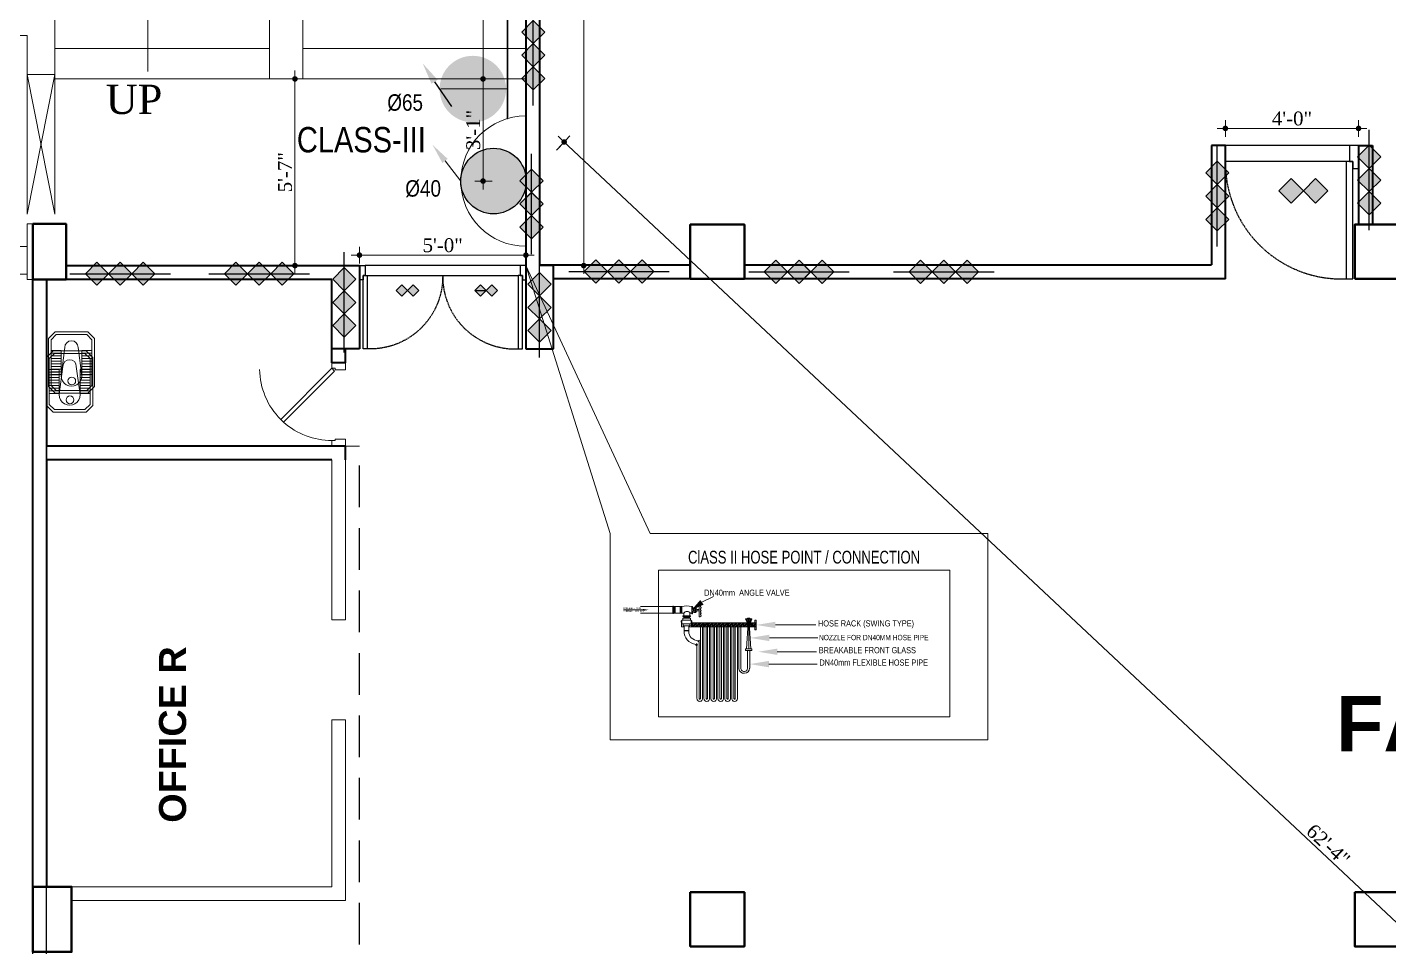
# Model space of a CAD drawing. Header units: inches. Extents: x -98933 to 1585249, y -3352739 to 192771.
# Drawn here: x 19488.7 to 19979.5, y 48652.7 to 48984 of the extents above; entities that cross this region are included whole.
import ezdxf

# ---------------------------------------------------------------- set-up
doc = ezdxf.new("R2010")
doc.units = ezdxf.units.IN
doc.header["$MEASUREMENT"] = 0
doc.header["$PDMODE"] = 35
doc.linetypes.add('DASH', pattern=[0.35, 0.25, -0.1])
doc.linetypes.add('DASHED', pattern=[0.75, 0.5, -0.25])
doc.layers.get('0').update_dxf_attribs({"lineweight": 0})
doc.layers.get('Defpoints').update_dxf_attribs({"lineweight": 0})
for name, color, linetype in [('8', 7, 'Continuous'), ('A circulation', 7, 'DASHED'), ('bp door', 40, 'Continuous'), ('F-TEXT', 7, 'Continuous'), ('fire rated wall', 7, 'Continuous')]:
    doc.layers.add(name, color=color, linetype=linetype)
for name, color, linetype, lineweight in [('A column', 106, 'Continuous', 40), ('A stair', 210, 'Continuous', 0), ('A WALL', 7, 'Continuous', 35), ('COLUMN-2', 102, 'Continuous', 0), ('DIM_WORKING', 7, 'Continuous', 0), ('DOOR', 222, 'Continuous', 0), ('F-FIRE-BRIGADE', 1, 'Continuous', 5), ('F_Plano2', 32, 'Continuous', 0), ('F_Plano3', 1, 'Continuous', 0), ('FPS- Hose Box', 1, 'Continuous', 25), ('FPS- Landing Valve', 1, 'Continuous', 25), ('FURNITURE', 144, 'Continuous', 0), ('illustr-TOILET FIXTURE', 252, 'Continuous', 0), ('Intercom Conduit', 40, 'Continuous', 0), ('Layer1', 134, 'Continuous', 0), ('MS Pipe', 1, 'Continuous', 18), ('TEXT-1', 7, 'Continuous', 0), ('TXT', 7, 'Continuous', 0), ('wall', 7, 'Continuous', 0), ('WALL (I)', 7, 'Continuous', 0)]:
    doc.layers.add(name, color=color, linetype=linetype, lineweight=lineweight)
doc.styles.add('ARCH', font='times.ttf')
doc.styles.add('MON-01', font='ARIALN.TTF')
doc.styles.add('REG', font='times.ttf')
doc.styles.get("Standard").update_dxf_attribs({"font": 'arialbd.ttf', "height": 24})
doc.dimstyles.new('Dim-Pres', dxfattribs={"dimtxt": 5.5, "dimasz": 2, "dimexe": 1.5, "dimexo": 1.5, "dimgap": 1, "dimtad": 3, "dimdec": 0, "dimzin": 3, "dimdsep": 46, "dimlunit": 4, "dimtxsty": 'REG', "dimblk": 'point', "dimcen": 2, "dimclrd": 256, "dimclre": 256, "dimclrt": 7, "dimadec": 0, "dimazin": 0, "dimtfac": 0.75, "dimtdec": 0, "dimtmove": 1, "dimatfit": 3, "dimldrblk": 'point', "dimfxl": 0, "dimtolj": 1, "dimtzin": 0, "dimlwd": -1, "dimlwe": -1, "dimarcsym": 1})
pattern_1 = [(45.000001, (11343.90903, 677.33355), (-0.162272486, 0.162272494), [])]

# ---------------------------------------------------------------- blocks, each defined once
blk = doc.blocks.new('HGJGHJ')
at = {"layer": 'FURNITURE', "linetype": 'Continuous'}
for p, q in [((30654.36, 4929.01), (30651.96, 4926.61)), ((30654.76, 4928.05), (30652.92, 4926.21)), ((30654.36, 4929.01), (30671.65, 4929.01)), ((30654.76, 4928.05), (30671.25, 4928.05)), ((30658.68, 4928.05), (30667.33, 4928.05)), ((30658.68, 4924.45), (30658.68, 4928.05)), ((30658.68, 4928.05), (30658.68, 4924.45)), ((30659.64, 4928.05), (30659.64, 4924.45)), ((30660.6, 4928.05), (30660.6, 4924.45)), ((30661.56, 4928.05), (30661.56, 4924.45)), ((30662.52, 4928.05), (30662.52, 4924.45)), ((30663.48, 4928.05), (30663.48, 4924.45)), ((30664.44, 4928.05), (30664.44, 4924.45)), ((30665.4, 4928.05), (30665.4, 4924.45)), ((30666.37, 4928.05), (30666.37, 4924.45)), ((30667.33, 4928.05), (30667.33, 4924.45)), ((30671.25, 4928.05), (30673.09, 4926.21)), ((30671.65, 4929.01), (30674.05, 4926.61)), ((30651.96, 4914.79), (30651.96, 4926.61)), ((30652.92, 4915.19), (30652.92, 4926.21)), ((30657.53, 4923.08), (30667.73, 4924.46)), ((30667.33, 4924.45), (30658.68, 4924.45)), ((30673.09, 4926.21), (30673.09, 4915.19)), ((30674.05, 4926.61), (30674.05, 4914.79)), ((30657.53, 4918.27), (30667.73, 4916.93)), ((30654.36, 4912.39), (30651.96, 4914.79)), ((30654.76, 4913.35), (30652.92, 4915.19)), ((30671.25, 4913.35), (30654.76, 4913.35)), ((30658.68, 4916.95), (30667.33, 4916.95)), ((30658.68, 4913.35), (30658.68, 4916.95)), ((30658.68, 4916.95), (30658.68, 4913.35)), ((30667.33, 4913.35), (30658.68, 4913.35)), ((30659.64, 4916.95), (30659.64, 4913.35)), ((30660.6, 4916.95), (30660.6, 4913.35)), ((30661.56, 4916.95), (30661.56, 4913.35)), ((30662.52, 4916.95), (30662.52, 4913.35)), ((30663.48, 4916.95), (30663.48, 4913.35)), ((30664.44, 4916.95), (30664.44, 4913.35)), ((30665.4, 4916.95), (30665.4, 4913.35)), ((30666.37, 4916.95), (30666.37, 4913.35)), ((30667.33, 4916.95), (30667.33, 4913.35)), ((30673.09, 4915.19), (30671.25, 4913.35)), ((30674.05, 4914.79), (30671.65, 4912.39)), ((30671.65, 4912.39), (30654.36, 4912.39))]:
    blk.add_line(p, q, dxfattribs=at)
blk.add_circle((30669.61, 4920.81), 1.4, dxfattribs=at)
for centre, radius, start, end in [((30657.53, 4920.68), 2.4, 90, 270), ((30667.74, 4920.7), 3.77, 269.8864, 90.1136)]:
    blk.add_arc(centre, radius, start, end, dxfattribs=at)
blk = doc.blocks.new('30 door')
at = {"layer": 'DOOR', "color": 7}
blk.add_lwpolyline([(-5, 28), (-5, 30), (0, 30), (0, 27.5), (-3.75, 27.5), (-3.75, 28), (-5, 28, 0.181643), (-22.32, 21.45), (-23.38, 20.38), (-5, 2), (-5, 0), (0, 0), (0, 2.5), (-3.75, 2.5), (-3.75, 2), (-5, 2), (-3.94, 3.06), (-22.32, 21.45), (-23.38, 20.38, 0.194724), (-31, 2.42, 0.196084)], format="xyb", dxfattribs=at)
blk = doc.blocks.new('bfg')
at = {"layer": 'fire rated wall'}
h = blk.add_hatch(color=1, dxfattribs=at)
h.dxf.hatch_style = 1
h.paths.add_polyline_path([(9432308.7, -5613534.5), (9432321.4, -5613547.3), (9432334.2, -5613534.5)])
h.paths.add_polyline_path([(9432334.2, -5613534.5), (9432321.4, -5613521.8), (9432308.7, -5613534.5)])
h.paths.add_polyline_path([(9432334.2, -5613534.5), (9432359.7, -5613534.5), (9432346.9, -5613521.8)])
h.paths.add_polyline_path([(9432334.2, -5613534.5), (9432346.9, -5613547.3), (9432359.7, -5613534.5)])
at = {"layer": 'fire rated wall', "color": 1, "elevation": 0}
for points in [[(9432321.4, -5613547.3), (9432334.2, -5613534.5), (9432321.4, -5613521.8), (9432308.7, -5613534.5)], [(9432346.9, -5613547.3), (9432359.7, -5613534.5), (9432346.9, -5613521.8), (9432334.2, -5613534.5)]]:
    blk.add_lwpolyline(points, close=True, dxfattribs=at)
blk.add_lwpolyline([(9432291.7, -5613534.5), (9432376.7, -5613534.5)], dxfattribs=at)
blk = doc.blocks.new('3HR RATE')
at = {"layer": 'fire rated wall', "xscale": 1.292997314696549, "yscale": 1.292997314696549, "zscale": 1.292997314696549}
for p in [(-12191616.2, 7245476.7), (-12191583.2, 7245476.7)]:
    blk.add_blockref('bfg', p, dxfattribs=at)
blk = doc.blocks.new('dot')
at = {"color": 4}
for p, q in [((-1.5, 0), (1.5, 0)), ((0, 1.5), (0, -1.5))]:
    blk.add_line(p, q, dxfattribs=at)
at = {"color": 6, "const_width": 0.5}
blk.add_lwpolyline([(-0.25, 0, 1), (0.25, 0, 1)], format="xyb", close=True, dxfattribs=at)
blk = doc.blocks.new('point')
blk.add_blockref('dot', (0, 0))
blk = doc.blocks.new('*D380')
at = {"layer": 'Defpoints', "color": 0, "ltscale": 30, "transparency": 16777216}
for p in [(19668.48, 48901.88), (19608.48, 48898.11), (19668.48, 48898.11)]:
    blk.add_point(p, dxfattribs=at)
at = {"layer": 'Layer1', "ltscale": 30, "transparency": 16777216}
for p, q in [((19608.48, 48899.61), (19608.48, 48903.38)), ((19610.48, 48901.88), (19666.48, 48901.88)), ((19668.48, 48899.61), (19668.48, 48903.38))]:
    blk.add_line(p, q, dxfattribs=at)
at = {"layer": 'Layer1', "ltscale": 30, "transparency": 16777216, "xscale": 2, "yscale": 2, "zscale": 2, "rotation": 180}
blk.add_blockref('point', (19608.48, 48901.88), dxfattribs=at)
at = {"layer": 'Layer1', "ltscale": 30, "transparency": 16777216, "xscale": 2, "yscale": 2, "zscale": 2}
blk.add_blockref('point', (19668.48, 48901.88), dxfattribs=at)
at = {"layer": 'Layer1', "color": 7, "ltscale": 30, "transparency": 16777216, "insert": (19638.48, 48905.42), "char_height": 5, "attachment_point": 5, "style": 'REG'}
blk.add_mtext('\\A1;5\'-0"', dxfattribs=at)
blk = doc.blocks.new('*D428')
at = {"layer": 'Defpoints', "color": 0, "ltscale": 30, "transparency": 16777216}
for p in [(19585.24, 48965.36, -9.7), (19585.24, 48965.36), (19585.24, 48898.11, -9.7)]:
    blk.add_point(p, dxfattribs=at)
at = {"layer": 'Layer1', "ltscale": 30, "transparency": 16777216}
for p, q in [((19584.58, 48965.36), (19583.74, 48965.36)), ((19585.24, 48900.11), (19585.24, 48963.36)), ((19584.58, 48898.11), (19583.74, 48898.11))]:
    blk.add_line(p, q, dxfattribs=at)
at = {"layer": 'Layer1', "ltscale": 30, "transparency": 16777216, "xscale": 2, "yscale": 2, "zscale": 2}
for p, rotation in [((19585.24, 48965.36), 90), ((19585.24, 48898.11), 270)]:
    blk.add_blockref('point', p, dxfattribs=dict(at, rotation=rotation))
at = {"layer": 'Layer1', "color": 7, "ltscale": 30, "transparency": 16777216, "insert": (19581.69, 48931.74), "char_height": 5, "attachment_point": 5, "rotation": 90, "style": 'REG'}
blk.add_mtext('\\A1;5\'-7"', dxfattribs=at)
blk = doc.blocks.new('fddfgdgfsg')
at = {"ltscale": 100000}
h = blk.add_hatch(color=1, dxfattribs=at)
h.paths.add_polyline_path([(2091.9, -12378.98), (2096.33, -12383.41), (2100.73, -12379), (2100.72, -12378.98), (2100.73, -12378.97), (2096.32, -12374.56)])
h.paths.add_polyline_path([(2105.14, -12383.41), (2109.56, -12378.98), (2105.14, -12374.56), (2100.73, -12378.97), (2100.75, -12378.98), (2100.73, -12379)])
at = {"layer": 'bp door', "color": 1, "linetype": 'DASH'}
for p, q in [((2117.32, -12362.64, -9.7), (2072.61, -12362.64, -9.7)), ((2072.61, -12368.4, -9.7), (2072.61, -12362.64, -9.7)), ((2117.32, -12368.4, -9.7), (2072.61, -12368.4, -9.7))]:
    blk.add_line(p, q, dxfattribs=at)
at = {"layer": 'bp door', "color": 1, "elevation": -9.7}
for points in [[(2117.32, -12368.4), (2118.55, -12368.4), (2118.55, -12370.87), (2120.61, -12370.87), (2120.61, -12362.64), (2117.32, -12362.64)], [(2116.08, -12410.64), (2118.55, -12410.64), (2118.55, -12368.4), (2116.08, -12368.4)], [(2100.75, -12378.98), (2096.32, -12374.56), (2091.9, -12378.98), (2096.33, -12383.41)], [(2109.56, -12378.98), (2105.14, -12374.56), (2100.72, -12378.98), (2105.14, -12383.41)]]:
    blk.add_lwpolyline(points, close=True, dxfattribs=at)
at = {"layer": 'bp door', "color": 1, "linetype": 'DASH'}
blk.add_arc((2114.39, -12368.89, -9.7), 41.79, 179.3284, 272.3206, dxfattribs=at)
blk = doc.blocks.new('*D429')
at = {"layer": 'Defpoints', "color": 0, "ltscale": 30, "transparency": 16777216}
for p in [(19968.62, 48947.53), (19920.62, 48941.36, -9.7), (19968.62, 48941.36, -9.7)]:
    blk.add_point(p, dxfattribs=at)
at = {"layer": 'Layer1', "ltscale": 30, "transparency": 16777216}
for p, q in [((19920.62, 48945.62), (19920.62, 48949.03)), ((19922.62, 48947.53), (19966.62, 48947.53)), ((19968.62, 48945.62), (19968.62, 48949.03))]:
    blk.add_line(p, q, dxfattribs=at)
at = {"layer": 'Layer1', "ltscale": 30, "transparency": 16777216, "xscale": 2, "yscale": 2, "zscale": 2, "rotation": 180}
blk.add_blockref('point', (19920.62, 48947.53), dxfattribs=at)
at = {"layer": 'Layer1', "ltscale": 30, "transparency": 16777216, "xscale": 2, "yscale": 2, "zscale": 2}
blk.add_blockref('point', (19968.62, 48947.53), dxfattribs=at)
at = {"layer": 'Layer1', "color": 7, "ltscale": 30, "transparency": 16777216, "insert": (19944.62, 48951.07), "char_height": 5, "attachment_point": 5, "style": 'REG'}
blk.add_mtext('\\A1;4\'-0"', dxfattribs=at)
blk = doc.blocks.new('*D456')
at = {"layer": 'Defpoints', "color": 0, "ltscale": 30, "transparency": 16777216}
for p in [(19679.58, 49153.36, -9.7), (19689.32, 49153.36), (19675.98, 48898.11, -9.7)]:
    blk.add_point(p, dxfattribs=at)
at = {"layer": 'Layer1', "ltscale": 30, "transparency": 16777216}
for p, q in [((19686.66, 49153.36), (19690.82, 49153.36)), ((19689.32, 48900.11), (19689.32, 49151.36)), ((19686.22, 48898.11), (19690.82, 48898.11))]:
    blk.add_line(p, q, dxfattribs=at)
at = {"layer": 'Layer1', "ltscale": 30, "transparency": 16777216, "xscale": 2, "yscale": 2, "zscale": 2}
for p, rotation in [((19689.32, 49153.36), 90), ((19689.32, 48898.11), 270)]:
    blk.add_blockref('point', p, dxfattribs=dict(at, rotation=rotation))
at = {"layer": 'Layer1', "color": 7, "ltscale": 30, "transparency": 16777216, "insert": (19685.78, 49025.74), "char_height": 5, "attachment_point": 5, "rotation": 90, "style": 'REG'}
blk.add_mtext('\\A1;21\'-3"', dxfattribs=at)
blk = doc.blocks.new('dfgdfgfdgg')
at = {"ltscale": 100000}
h = blk.add_hatch(color=1, dxfattribs=at)
h.paths.add_polyline_path([(1851.06, -12430.32), (1853.11, -12432.36), (1855.14, -12430.33), (1855.14, -12430.32), (1855.14, -12430.31), (1853.1, -12428.27)])
h.paths.add_polyline_path([(1857.18, -12432.36), (1859.22, -12430.32), (1857.18, -12428.27), (1855.14, -12430.31), (1855.15, -12430.32), (1855.14, -12430.33)])
h = blk.add_hatch(color=1, dxfattribs=at)
h.paths.add_polyline_path([(1879.49, -12430.32), (1881.53, -12432.36), (1883.57, -12430.33), (1883.56, -12430.32), (1883.57, -12430.31), (1881.53, -12428.27)])
h.paths.add_polyline_path([(1885.61, -12432.36), (1887.65, -12430.32), (1885.61, -12428.27), (1883.57, -12430.31), (1883.58, -12430.32), (1883.57, -12430.33)])
at = {"layer": 'bp door', "color": 1}
for p, q in [((1837.86, -12421.34), (1839.91, -12421.34)), ((1837.86, -12426.48), (1837.86, -12421.34)), ((1839.91, -12421.34), (1839.91, -12424.94)), ((1839.14, -12426.48), (1837.86, -12426.48)), ((1839.14, -12424.94), (1839.14, -12426.48)), ((1839.91, -12424.94), (1839.14, -12424.94)), ((1839.14, -12424.94), (1840.68, -12424.94)), ((1839.14, -12451.34), (1839.14, -12424.94)), ((1840.68, -12424.94), (1840.68, -12451.34)), ((1840.68, -12451.34), (1839.14, -12451.34))]:
    blk.add_line(p, q, dxfattribs=at)
at = {"layer": 'bp door', "color": 1, "linetype": 'DASH'}
for p, q in [((1895.8, -12421.34), (1839.91, -12421.34)), ((1840.68, -12424.94), (1895.03, -12424.94))]:
    blk.add_line(p, q, dxfattribs=at)
at = {"layer": 'bp door', "color": 1}
for points in [[(1895.8, -12424.94), (1896.57, -12424.94), (1896.57, -12426.48), (1897.86, -12426.48), (1897.86, -12421.34), (1895.8, -12421.34)], [(1895.03, -12451.34), (1896.57, -12451.34), (1896.57, -12424.94), (1895.03, -12424.94)], [(1855.14, -12430.33), (1853.1, -12428.28), (1851.05, -12430.33), (1853.1, -12432.37)], [(1855.15, -12430.32), (1853.1, -12428.27), (1851.06, -12430.32), (1853.11, -12432.36)], [(1859.22, -12430.32), (1857.18, -12428.27), (1855.14, -12430.32), (1857.18, -12432.36)], [(1883.57, -12430.33), (1881.52, -12428.28), (1879.48, -12430.33), (1879.48, -12430.33)], [(1883.58, -12430.32), (1881.53, -12428.27), (1879.49, -12430.32), (1881.53, -12432.36)], [(1887.65, -12430.32), (1885.61, -12428.27), (1883.56, -12430.32), (1885.61, -12432.36)]]:
    blk.add_lwpolyline(points, close=True, dxfattribs=at)
at = {"layer": 'bp door', "color": 1, "linetype": 'DASH'}
blk.add_arc((1893.97, -12425.25), 26.12, 179.3284, 272.3206, dxfattribs=at)
at = {"layer": 'bp door', "color": 1, "linetype": 'DASH', "extrusion": (0, 0, -1)}
blk.add_ellipse((1841.74, -12425.25), major_axis=(18.47, -18.47), ratio=1, start_param=5.486066, end_param=7.109086, dxfattribs=at)
blk = doc.blocks.new('FPS- Hose Box')
at = {"layer": 'FPS- Hose Box'}
blk.add_hatch(color=1, dxfattribs=at).paths.add_polyline_path([(-4357.16, -12025.03, -1), (-4357.15, -12009.48, -1)])
at = {"layer": 'FPS- Hose Box', "color": 1, "lineweight": 0}
blk.add_line((-4349.44, -12001.7), (-4349.45, -12032.6), dxfattribs=at)
blk.add_line((-4349.44, -12001.7), (-4349.45, -12032.6), dxfattribs=at)
at = {"layer": 'FPS- Hose Box', "color": 1, "lineweight": 0, "ltscale": 10}
blk.add_lwpolyline([(-4368.62, -12012.36), (-4364.89, -12017.15)], dxfattribs=at)
at = {"layer": 'FPS- Hose Box', "color": 1}
blk.add_circle((-4357.12, -12017.15), 7.77, dxfattribs=at)
at = {"layer": 'FPS- Hose Box', "color": 1, "lineweight": 0}
blk.add_arc((-4349.44, -12017.15), 15.45, 89.9811, 269.9811, dxfattribs=at)
at = {"layer": 'FPS- Hose Box', "color": 1, "lineweight": 0, "ltscale": 10}
blk.add_solid([(-4368, -12011.87), (-4371.56, -12008.59), (-4369.25, -12012.85)], dxfattribs=at)
blk = doc.blocks.new('FPS- Landing Valve')
at = {"layer": 'FPS- Landing Valve'}
blk.add_hatch(color=256, dxfattribs=at).paths.add_polyline_path([(-4327.92, -11820.59, -1), (-4339.41, -11820.59, -1)])
blk.add_line((-4327.05, -11821.85), (-4330, -11817.59), dxfattribs=at)
blk.add_solid([(-4326.52, -11821.51), (-4324.99, -11825.03), (-4327.58, -11822.19)], dxfattribs=at)
blk = doc.blocks.new('hdfhd')
at = {"layer": 'Layer1', "color": 1, "ltscale": 30}
blk.add_line((-2320.59, 15302.05), (-2296.66, 15302.05), dxfattribs=at)
at = {"layer": '8', "color": 7, "lineweight": -3, "xscale": 2.086180364509346, "yscale": 2.086180365164182, "zscale": 2.086180366006654}
blk.add_blockref('FPS- Landing Valve', (6732.65, 39962.07), dxfattribs=at)
blk = doc.blocks.new('FHFGFG')
at = {"layer": 'F-FIRE-BRIGADE'}
h = blk.add_hatch(dxfattribs=at)
h.set_pattern_fill('ANSI31', color=256, scale=7294.949035, style=0)
h.set_pattern_definition([(45, (11260.6714, 522.703), (-3.212995, 3.212995), [])])
h.paths.add_polyline_path([(10144.9, 1423), (10144.9, 1422.9), (10144.9, 1422.9), (10144.9, 1423), (10144.9, 1423), (10144.9, 1423), (10144.9, 1423), (10144.9, 1423), (10144.9, 1423), (10144.9, 1423), (10144.9, 1423), (10144.9, 1423), (10144.9, 1423), (10144.9, 1423), (10144.9, 1423), (10144.9, 1423), (10144.9, 1423), (10144.9, 1423), (10144.9, 1423), (10144.9, 1423), (10144.9, 1423), (10144.9, 1423), (10144.9, 1423), (10144.9, 1423), (10144.9, 1423), (10144.9, 1423), (10144.9, 1423), (10144.9, 1423), (10144.9, 1423), (10144.9, 1423), (10144.9, 1423), (10144.9, 1423), (10144.9, 1423), (10144.9, 1423), (10144.9, 1423), (10144.9, 1423), (10144.9, 1423), (10144.9, 1423), (10144.9, 1423), (10144.9, 1423), (10144.9, 1423), (10144.9, 1423), (10144.9, 1423), (10144.9, 1423), (10145, 1423), (10145, 1423), (10145, 1423), (10145, 1423), (10145, 1423), (10145, 1423), (10145, 1423), (10145, 1423), (10145, 1423), (10145, 1423), (10145, 1423), (10145, 1423), (10145, 1423), (10145, 1423), (10145, 1423), (10145, 1423), (10145, 1423), (10145, 1423), (10145, 1423), (10145, 1423), (10145, 1423), (10145, 1423)])
h.paths.add_polyline_path([(10122.9, 1409), (10122.9, 1423), (9891.2, 1423), (9891.2, 1409)])
h = blk.add_hatch(dxfattribs=at)
h.set_pattern_fill('ANSI31', color=5, scale=368.431769, style=0)
h.set_pattern_definition(pattern_1)
h.paths.add_polyline_path([(10091.7, 1439.6), (10091.7, 1438.4), (10100.4, 1438.4), (10100.4, 1439.6)])
h = blk.add_hatch(dxfattribs=at)
h.set_pattern_fill('ANSI31', color=5, scale=368.431769, style=0)
h.set_pattern_definition(pattern_1)
h.paths.add_polyline_path([(10095.2, 1438.4), (10095.2, 1437.8), (10096.9, 1437.8), (10096.9, 1438.4)])
at = {"color": 7, "lineweight": 15, "ltscale": 0.5}
for p, q in [((9777, 1609), (10806, 1609)), ((9777, 1091.6), (9777, 1609)), ((10806, 1609), (10806, 1091.6)), ((10806, 1091.6), (9777, 1091.6))]:
    blk.add_line(p, q, dxfattribs=at)
at = {"color": 8, "lineweight": 5}
for p, q in [((9867.9, 1389.7), (9868, 1394.8)), ((9884.6, 1391.1), (9884.6, 1394.8)), ((9925.5, 1409), (9925.5, 1156.3)), ((9933.1, 1409), (9933.1, 1156.3)), ((9937.8, 1409), (9937.8, 1156.3)), ((9945.4, 1409), (9945.4, 1156.3)), ((9950.2, 1409), (9950.2, 1156.3)), ((9957.7, 1409), (9957.7, 1156.3)), ((9962.5, 1409), (9962.5, 1156.3)), ((9970, 1409), (9970, 1156.3)), ((9974.8, 1409), (9974.8, 1156.3)), ((9982.4, 1409), (9982.4, 1156.3)), ((9987.1, 1409), (9987.1, 1156.3)), ((9994.7, 1409), (9994.7, 1156.3)), ((9999.5, 1409), (9999.5, 1156.3)), ((10007, 1409), (10007, 1156.3)), ((10011.8, 1409), (10011.8, 1156.3)), ((10019.3, 1409), (10019.3, 1156.3)), ((10024.1, 1409), (10024.1, 1156.3)), ((10031.7, 1409), (10031.7, 1156.3)), ((10036.5, 1409), (10036.5, 1156.3)), ((10044, 1409), (10044, 1156.3)), ((10048.8, 1409), (10048.8, 1156.3)), ((10056.3, 1409), (10056.3, 1156.3)), ((10061.1, 1409), (10061.1, 1260.9)), ((10068.7, 1409), (10068.7, 1260.9)), ((9920.7, 1357.2), (9920.7, 1156.3)), ((9913.2, 1344.6), (9913.2, 1156.3)), ((10092, 1326), (10092, 1263.6)), ((10099.5, 1326), (10099.5, 1263.6))]:
    blk.add_line(p, q, dxfattribs=at)
at = {"color": 8, "lineweight": 50}
for centre, end in [((9910.4, 1344.6), 83.184), ((9917.9, 1357.2), 84.1159)]:
    blk.add_arc(centre, 2.8, 0, end, dxfattribs=at)
at = {"color": 8, "lineweight": 5}
for centre, major_axis, ratio, start_param, end_param in [((9919.6, 1392.6), (51.3, 7.8), 0.878095, 2.924477, 4.408108), ((9928.5, 1395), (43.2, 10.2), 0.782157, 2.905899, 4.293372), ((10080.1, 1264.9), (0, 19.4), 1, 1.782179, 4.646442), ((10080.1, 1263.7), (0, 11.8), 1, 1.809776, 4.710726), ((9923.1, 1156.3), (-7.03, 7.03), 1, 0.785398, 3.926991), ((9923.1, 1156.8), (1.69, 1.69), 1, 2.356194, 5.497787), ((9947.8, 1156.3), (7.03, 7.03), 1, 2.356194, 5.497787), ((9947.8, 1156.3), (1.69, 1.69), 1, 2.356194, 5.497787), ((9972.4, 1156.3), (7.03, 7.03), 1, 2.356194, 5.497787), ((9972.4, 1156.3), (1.69, 1.69), 1, 2.356194, 5.497787), ((9997.1, 1156.3), (7.03, 7.03), 1, 2.356194, 5.497787), ((9997.1, 1156.3), (1.69, 1.69), 1, 2.356194, 5.497787), ((10021.7, 1156.3), (7.03, 7.03), 1, 2.356194, 5.497787), ((10021.7, 1156.3), (1.69, 1.69), 1, 2.356194, 5.497787), ((10046.4, 1156.3), (7.03, 7.03), 1, 2.356194, 5.497787), ((10046.4, 1156.3), (1.69, 1.69), 1, 2.356194, 5.497787)]:
    blk.add_ellipse(centre, major_axis=major_axis, ratio=ratio, start_param=start_param, end_param=end_param, dxfattribs=at)
at = {"layer": 'F-FIRE-BRIGADE', "color": 5}
for p, q in [((10084.6, 1436.9), (10084.6, 1437.8)), ((10084.6, 1437.8), (10107.5, 1437.8)), ((10084.6, 1436.9), (10090.2, 1424.8)), ((10107.5, 1436.9), (10084.6, 1436.9)), ((10086.6, 1436.9), (10092.2, 1424.8)), ((10094.2, 1423.2), (10088.3, 1331.5)), ((10088.6, 1436.9), (10094.2, 1424.8)), ((10090.2, 1424.8), (10090.2, 1423.2)), ((10101.9, 1424.8), (10090.2, 1424.8)), ((10090.2, 1423.2), (10101.9, 1423.2)), ((10091.7, 1438.4), (10091.7, 1439.6)), ((10091.7, 1439.6), (10100.4, 1439.6)), ((10091.7, 1438.4), (10100.4, 1438.4)), ((10094.2, 1424.8), (10094.2, 1436.9)), ((10095.2, 1437.8), (10095.2, 1438.4)), ((10096, 1424.8), (10096, 1436.9)), ((10096, 1331.5), (10096, 1423.2)), ((10096.9, 1437.8), (10096.9, 1438.4)), ((10103.5, 1436.9), (10097.9, 1424.8)), ((10097.9, 1424.8), (10097.9, 1436.9)), ((10097.9, 1423.2), (10103.8, 1331.5)), ((10105.4, 1436.9), (10099.9, 1424.8)), ((10100.4, 1438.4), (10100.4, 1439.6)), ((10107.4, 1436.9), (10101.9, 1424.8)), ((10101.9, 1423.2), (10101.9, 1424.8)), ((10107.5, 1437.8), (10107.5, 1436.9)), ((10084.6, 1331.5), (10084.6, 1326)), ((10107.5, 1331.5), (10084.6, 1331.5)), ((10084.6, 1326), (10107.5, 1326)), ((10107.5, 1326), (10107.5, 1331.5))]:
    blk.add_line(p, q, dxfattribs=at)
at = {"layer": 'F-FIRE-BRIGADE', "color": 7}
for p, q in [((10118.1, 1432.7), (10118.1, 1423.2)), ((10122.9, 1432.7), (10118.1, 1432.7)), ((10118.1, 1423.2), (10122.9, 1423.2)), ((10118.2, 1409), (10118.2, 1399.4)), ((10123, 1409), (10118.2, 1409)), ((10118.2, 1399.4), (10123, 1399.4)), ((10122.9, 1423.2), (10122.9, 1432.7)), ((10123, 1399.4), (10123, 1409))]:
    blk.add_line(p, q, dxfattribs=at)
at = {"layer": 'F-TEXT', "color": 161, "lineweight": 5}
for p, q in [((9930.7, 1496.2), (9972.2, 1516.7)), ((9722.7, 1469.3), (9654.3, 1469.3)), ((10190.7, 1416.1), (10333.5, 1416.1)), ((10169, 1370.4), (10340.2, 1370.4)), ((10197, 1321.6), (10336, 1321.6)), ((10167.3, 1277.9), (10338.4, 1277.9))]:
    blk.add_line(p, q, dxfattribs=at)
for points in [[(9936.8, 1488.1), (9893.9, 1468.3), (9924.8, 1504)], [(9722.7, 1472.6), (9742.6, 1469.3), (9722.7, 1465.9)], [(10190.7, 1404.8), (10122.9, 1416.1), (10190.7, 1427.4)], [(10169, 1359.1), (10101.3, 1370.4), (10169, 1381.7)], [(10197, 1310.3), (10129.3, 1321.6), (10197, 1332.8)], [(10167.3, 1266.6), (10099.5, 1277.9), (10167.3, 1289.2)]]:
    blk.add_solid(points, dxfattribs=at)
at = {"layer": 'F_Plano2'}
for p, q in [((9828.6, 1482.6), (9828.6, 1456.7)), ((9830.9, 1482.6), (9828.6, 1482.6)), ((9828.6, 1456.7), (9830.9, 1456.7)), ((9830.9, 1456.7), (9830.9, 1482.6)), ((9831.8, 1458.5), (9831.8, 1481.5)), ((9833, 1458.5), (9833, 1481.5)), ((9834.4, 1458.5), (9834.4, 1481.5)), ((9836.2, 1458.5), (9836.2, 1480.8)), ((9853.9, 1458.5), (9853.9, 1481.5)), ((9855, 1458.5), (9855, 1481.5)), ((9856.5, 1458.5), (9856.5, 1481.5)), ((9858.3, 1458.5), (9858.3, 1481.5)), ((9859.4, 1481.5), (9859.4, 1457.9)), ((9857.7, 1430.1), (9860.3, 1430.1)), ((9857.7, 1426), (9857.7, 1430.1)), ((9860.3, 1426), (9857.7, 1426)), ((9860.3, 1433.6), (9892.6, 1433.6)), ((9860.3, 1433.6), (9860.3, 1420.2)), ((9860.3, 1420.2), (9892.6, 1420.2)), ((9862.9, 1439.5), (9890.5, 1439.5)), ((9862.9, 1439.5), (9862.9, 1433.6)), ((9864.6, 1413), (9888.3, 1413)), ((9867.8, 1394.8), (9867.8, 1413)), ((9868, 1396.2), (9884.6, 1396.2)), ((9868, 1394.8), (9884.6, 1394.8)), ((9884.6, 1413), (9884.6, 1394.8)), ((9888.3, 1420.2), (9888.3, 1413)), ((9890.5, 1439.5), (9890.5, 1433.6)), ((9892.6, 1433.6), (9892.6, 1420.2)), ((9895.2, 1430.1), (9892.6, 1430.1)), ((9892.6, 1426), (9895.2, 1426)), ((9895.2, 1426), (9895.2, 1430.1))]:
    blk.add_line(p, q, dxfattribs=at)
at = {"layer": 'F_Plano2', "color": 5}
for p, q in [((9863.3, 1448), (9863.3, 1445.7)), ((9863.3, 1448), (9890.3, 1448)), ((9890.3, 1445.7), (9863.3, 1445.7)), ((9865.5, 1444.8), (9888.3, 1444.8)), ((9865.5, 1443.6), (9888.3, 1443.6)), ((9890.3, 1448), (9890.3, 1445.7)), ((9894.8, 1481.5), (9894.8, 1455.6)), ((9897.1, 1481.5), (9894.8, 1481.5)), ((9894.8, 1455.6), (9897.1, 1455.6)), ((9903.7, 1477), (9903.7, 1460.1)), ((9903.7, 1477), (9908.2, 1477)), ((9903.7, 1473.3), (9908.2, 1473.3)), ((9903.7, 1465.8), (9908.2, 1465.8)), ((9903.7, 1460.1), (9908.2, 1460.1)), ((9908.2, 1477), (9908.2, 1460.1)), ((9920.7, 1490.4), (9920.7, 1446.6)), ((9925.7, 1480.2), (9925.7, 1484.3)), ((9925.7, 1469.8), (9925.7, 1474.1)), ((9925.7, 1461.1), (9925.7, 1463.7)), ((9925.7, 1452.7), (9925.7, 1455)), ((9865.5, 1442.2), (9888.3, 1442.2)), ((9866.8, 1440.4), (9888.3, 1440.4))]:
    blk.add_line(p, q, dxfattribs=at)
for centre, major_axis, start_param, end_param in [((9868.1, 1468.5), (0, 31.8), 4.291375, 5.131044), ((9923.2, 1447.1), (0.73, 2.42), 2.034381, 4.833234), ((9925.3, 1487.3), (0, 3.06), 3.268209, 6.15657), ((9925.3, 1477.2), (0.24, 3.05), 3.348379, 6.23674), ((9925.3, 1466.7), (0, 3.06), 3.268209, 6.15657), ((9925.3, 1458), (0, 3.06), 3.268209, 6.15657), ((9925.3, 1449.7), (0.24, 3.05), 3.348379, 6.23674)]:
    blk.add_ellipse(centre, major_axis=major_axis, ratio=1, start_param=start_param, end_param=end_param, dxfattribs=at)
at = {"layer": 'F_Plano3', "color": 1}
for p, q in [((9713.9, 1481.5), (9828.6, 1481.5)), ((9713.9, 1457.9), (9828.6, 1457.9)), ((9830.9, 1481.5), (9860, 1481.5)), ((9830.9, 1457.9), (9860.7, 1457.9)), ((9858.7, 1423.2), (9860.3, 1423.2)), ((9858.7, 1423.2), (9858.7, 1409)), ((9867.8, 1409), (9858.7, 1409)), ((9864.6, 1420.2), (9864.6, 1413)), ((10122.9, 1409), (9884.6, 1409)), ((9892.6, 1423.2), (10122.9, 1423.2)), ((10118.1, 1423.2), (10118.1, 1409)), ((10122.9, 1423.2), (10122.9, 1409))]:
    blk.add_line(p, q, dxfattribs=at)
at = {"layer": 'F_Plano3', "color": 5}
for p, q in [((9866.8, 1457.9), (9860.7, 1457.9)), ((9866.8, 1457.9), (9866.8, 1448)), ((9866.8, 1445.7), (9866.8, 1439.5)), ((9887.3, 1445.7), (9887.3, 1439.5)), ((9888, 1455.6), (9888, 1448)), ((9890.3, 1457.9), (9894.8, 1457.9)), ((9903.7, 1476.1), (9899, 1476.1)), ((9903.7, 1460.9), (9899, 1460.9)), ((9912.6, 1470.6), (9908.2, 1477)), ((9912.6, 1466.5), (9908.2, 1460.1)), ((9912.6, 1470.6), (9912.6, 1466.5)), ((9912.6, 1470.6), (9920.5, 1470.6)), ((9912.6, 1466.5), (9920.5, 1466.5))]:
    blk.add_line(p, q, dxfattribs=at)
for centre, major_axis, start_param, end_param in [((9877.4, 1406.7), (0, 76.8), -0.22911, 0.229109), ((9878.5, 1449), (0.2, 14.7), -0.909459, 0.940022), ((9890.3, 1455.6), (-1.65, 1.65), -0.785398, 0.785398)]:
    blk.add_ellipse(centre, major_axis=major_axis, ratio=1, start_param=start_param, end_param=end_param, dxfattribs=at)
at = {"layer": 'F_Plano3', "color": 1}
blk.add_ellipse((9937.4, 1415.5), major_axis=(0.13, 3.16), ratio=1, start_param=-1.530476751511812, end_param=4.752708555667774, dxfattribs=at)
at = {"layer": 'F-TEXT', "color": 0, "attachment_point": 1}
for s, insert, char_height, width in [('{\\fSwis721 LtCn BT|b0|i0|c0|p34;\\C5;ClASS II HOSE POINT / CONNECTION}', (9881.8, 1677.9), 44.968, 1064.844), ('{\\fSwis721 LtCn BT|b0|i0|c0|p34;\\C7;DN40mm  ANGLE VALVE}', (9938.8, 1540.7), 21.682, 392.921), ('{\\fSwis721 LtCn BT|b0|i0|c0|p34;\\C7;HOSE RACK (SWING TYPE)}', (10341, 1432.5), 21.682, 392.921), ('{\\fSwis721 LtCn BT|b0|i0|c0|p34;\\C7;NOZZLE FOR DN40MM HOSE PIPE}', (10344.2, 1381.1), 18.737, 339.561), ('{\\fSwis721 LtCn BT|b0|i0|c0|p34;\\C7;BREAKABLE FRONT GLASS}', (10343.5, 1337.9), 21.682, 392.921), ('{\\fSwis721 LtCn BT|b0|i0|c0|p34;\\C7;DN40mm FLEXIBLE HOSE PIPE}', (10345.9, 1294.3), 21.682, 392.921)]:
    blk.add_mtext(s, dxfattribs=dict(at, insert=insert, char_height=char_height, width=width))
at = {"layer": 'F-TEXT', "color": 7, "insert": (9652.5, 1478.7), "char_height": 6.427, "width": 116.479, "attachment_point": 1}
blk.add_mtext('{\\fSwis721 LtCn BT|b0|i0|c0|p34;DN40mm FLOOR \\PCONNECTION PIPE}', dxfattribs=at)
blk = doc.blocks.new('*D669')
at = {"layer": 'Defpoints', "color": 0, "ltscale": 30, "transparency": 16777216}
for p in [(19661.8, 49203.39, -9.7), (19653.03, 48965.36), (19661.8, 48965.36, -9.7)]:
    blk.add_point(p, dxfattribs=at)
at = {"layer": 'Layer1', "ltscale": 30, "transparency": 16777216}
for p, q in [((19655.53, 49203.39), (19651.53, 49203.39)), ((19653.03, 49201.39), (19653.03, 48967.36)), ((19655.53, 48965.36), (19651.53, 48965.36))]:
    blk.add_line(p, q, dxfattribs=at)
at = {"layer": 'Layer1', "ltscale": 30, "transparency": 16777216, "xscale": 2, "yscale": 2, "zscale": 2}
for p, rotation in [((19653.03, 49203.39), 90), ((19653.03, 48965.36), 270)]:
    blk.add_blockref('point', p, dxfattribs=dict(at, rotation=rotation))
at = {"layer": 'Layer1', "color": 7, "ltscale": 30, "transparency": 16777216, "insert": (19649.48, 49084.37), "char_height": 5, "attachment_point": 5, "rotation": 90, "style": 'REG'}
blk.add_mtext('\\A1;19\'-10"', dxfattribs=at)
blk = doc.blocks.new('*D670')
at = {"layer": 'Defpoints', "color": 0, "ltscale": 30, "transparency": 16777216}
for p in [(19653.06, 48965.36), (19661.8, 48965.36, -9.7), (19668.62, 48928.56, -9.7)]:
    blk.add_point(p, dxfattribs=at)
at = {"layer": 'Layer1', "ltscale": 30, "transparency": 16777216}
for p, q in [((19655.55, 48965.36), (19651.56, 48965.36)), ((19653.06, 48930.56), (19653.06, 48963.36)), ((19656.34, 48928.56), (19651.56, 48928.56))]:
    blk.add_line(p, q, dxfattribs=at)
at = {"layer": 'Layer1', "ltscale": 30, "transparency": 16777216, "xscale": 2, "yscale": 2, "zscale": 2}
for p, rotation in [((19653.06, 48965.36), 90), ((19653.06, 48928.56), 270)]:
    blk.add_blockref('point', p, dxfattribs=dict(at, rotation=rotation))
at = {"layer": 'Layer1', "color": 7, "ltscale": 30, "transparency": 16777216, "insert": (19649.52, 48946.96), "char_height": 5, "attachment_point": 5, "rotation": 90, "style": 'REG'}
blk.add_mtext('\\A1;3\'-1"', dxfattribs=at)
blk = doc.blocks.new('*D834')
at = {"layer": 'Defpoints', "color": 0, "ltscale": 30, "transparency": 16777216}
for p in [(19670.51, 48930.07), (20228.26, 48430.93), (20216.48, 48418.36, -9.7)]:
    blk.add_point(p, dxfattribs=at)
at = {"layer": 'Layer1', "ltscale": 30, "transparency": 16777216}
for p, q in [((19679.55, 48939.72), (19683.31, 48943.73)), ((19683.74, 48941.27), (20226.8, 48432.29)), ((20225.95, 48428.46), (20229.29, 48432.02))]:
    blk.add_line(p, q, dxfattribs=at)
at = {"layer": 'Layer1', "ltscale": 30, "transparency": 16777216, "xscale": 2, "yscale": 2, "zscale": 2}
for p, rotation in [((19682.28, 48942.64), 136.8554640212887), ((20228.26, 48430.93), 316.8554640212887)]:
    blk.add_blockref('point', p, dxfattribs=dict(at, rotation=rotation))
at = {"layer": 'Layer1', "color": 7, "ltscale": 30, "transparency": 16777216, "insert": (19957.7, 48689.37), "char_height": 5, "attachment_point": 5, "rotation": 316.8555, "style": 'REG'}
blk.add_mtext('\\A1;62\'-4"', dxfattribs=at)

msp = doc.modelspace()

# ---------------------------------------------------------------- linework, layer by layer
at = {"layer": 'A circulation', "color": 7, "ltscale": 30, "elevation": -9.7}
msp.add_lwpolyline([(19608.48, 48473.54), (19608.48, 48473.54), (19608.48, 48833.11)], dxfattribs=at)
at = {"layer": 'A column', "color": 7, "lineweight": -3, "elevation": -9.61}
msp.add_lwpolyline([(19490.73, 48913.11), (19490.73, 48893.11), (19502.73, 48893.11), (19502.73, 48913.11), (19490.73, 48913.11)], dxfattribs=at)
at = {"layer": 'A column', "color": 7, "elevation": -9.61}
msp.add_lwpolyline([(19490.73, 48913.11), (19490.73, 48893.11), (19502.73, 48893.11), (19502.73, 48913.11), (19490.73, 48913.11)], dxfattribs=at)
at = {"layer": 'A column', "color": 7, "elevation": -9.7}
for points in [[(19727.73, 48893.36), (19747.23, 48893.36), (19747.23, 48912.86), (19727.73, 48912.86)], [(19967.23, 48893.36), (19986.73, 48893.36), (19986.73, 48912.86), (19967.23, 48912.86)], [(19727.73, 48672.36), (19747.23, 48672.36), (19747.23, 48652.86), (19727.73, 48652.86)], [(19967.23, 48672.36), (19986.73, 48672.36), (19986.73, 48652.86), (19967.23, 48652.86)]]:
    msp.add_lwpolyline(points, close=True, dxfattribs=at)
at = {"layer": 'A column', "color": 7, "lineweight": -3, "extrusion": (-7.61652e-17, 0.000397092, 1), "elevation": 9.82}
msp.add_lwpolyline([(19490.73, 48674.36), (19504.73, 48674.36), (19504.73, 48650.86), (19490.73, 48650.86)], close=True, dxfattribs=at)
at = {"layer": 'A column', "color": 7, "extrusion": (-1e-16, 0.000397092, 1), "elevation": 9.82}
msp.add_lwpolyline([(19490.73, 48674.36), (19504.73, 48674.36), (19504.73, 48650.86), (19490.73, 48650.86)], close=True, dxfattribs=at)
at = {"layer": 'A stair', "color": 7, "ltscale": 30}
for p, q in [((19576.11, 48976.36, -9.7), (19498.73, 48976.36, -9.7)), ((19588.11, 48976.36, -9.7), (19668.48, 48976.36, -9.7)), ((19588.11, 48965.36, -9.7), (19498.73, 48965.36, -9.7)), ((19668.48, 48965.36, -9.7), (19588.11, 48965.36, -9.7))]:
    msp.add_line(p, q, dxfattribs=at)
at = {"layer": 'A stair', "color": 7, "ltscale": 30, "elevation": -9.7}
msp.add_lwpolyline([(19532.24, 48968.02), (19532.24, 49176.64), (19621.56, 49176.64), (19621.56, 48987.36), (19593.47, 48997.36), (19605.81, 48997.36), (19621.56, 48987.36), (19650.08, 48997.36), (19642.26, 48997.36), (19621.56, 48987.36)], dxfattribs=at)
msp.add_lwpolyline([(19576.11, 49130.36), (19588.11, 49130.36), (19588.11, 48965.36), (19576.11, 48965.36)], close=True, dxfattribs=at)
at = {"layer": 'A WALL', "color": 7, "ltscale": 30}
for p, q in [((19673.48, 48898.11, -9.7), (19673.48, 49140.36, -9.7)), ((19668.48, 48994.41, -9.7), (19668.48, 48898.11, -9.7)), ((19920.62, 48941.36, -9.7), (19915.62, 48941.36, -9.7)), ((19915.62, 48941.36, -9.7), (19915.62, 48898.36, -9.7)), ((19920.62, 48893.36, -9.7), (19920.62, 48941.36, -9.7)), ((19968.62, 48941.36, -9.7), (19973.62, 48941.36, -9.7)), ((19968.62, 48941.36, -9.7), (19968.62, 48912.86, -9.7)), ((19973.62, 48941.36, -9.7), (19973.62, 48912.86, -9.7)), ((19502.73, 48893.11, -9.7), (19502.73, 48898.11, -9.7)), ((19502.73, 48898.11, -9.7), (19608.48, 48898.11, -9.7)), ((19608.48, 48898.11, -9.7), (19608.48, 48898.11, -9.7)), ((19608.48, 48898.11, -9.7), (19608.48, 48868.09, -9.7)), ((19668.48, 48898.11, -9.7), (19668.48, 48868.09, -9.7)), ((19673.48, 48898.34, -9.7), (19727.73, 48898.34, -9.7)), ((19678.48, 48898.11, -9.7), (19673.48, 48898.11, -9.7)), ((19678.48, 48868.09, -9.7), (19678.48, 48898.11, -9.7)), ((19747.23, 48898.33, -9.7), (19915.62, 48898.38, -9.7)), ((19747.23, 48893.36, -9.7), (19747.23, 48898.34, -9.7)), ((19747.23, 48898.34, -9.7), (19777.48, 48898.34, -9.7)), ((19598.48, 48893.11, -9.7), (19502.73, 48893.11, -9.7)), ((19598.48, 48863.11, -9.7), (19598.48, 48893.11, -9.7)), ((19727.73, 48893.36, -9.7), (19678.48, 48893.36, -9.7)), ((19920.62, 48893.36, -9.7), (19747.23, 48893.36, -9.7)), ((19608.48, 48868.09, -9.7), (19598.48, 48868.09, -9.7)), ((19603.48, 48863.11, -9.7), (19603.48, 48868.09, -9.7)), ((19668.48, 48868.09, -9.7), (19678.48, 48868.09, -9.7)), ((19603.48, 48863.11, -9.7), (19598.48, 48863.11, -9.7)), ((19603.48, 48833.11, -9.7), (19495.73, 48833.11, -9.7)), ((19603.48, 48828.11, -9.7), (19603.48, 48833.11, -9.7)), ((19598.48, 48828.11, -9.7), (19495.73, 48828.11, -9.7))]:
    msp.add_line(p, q, dxfattribs=at)
at = {"layer": 'A WALL', "color": 7, "lineweight": -3, "ltscale": 30, "elevation": -9.7}
for points in [[(19495.73, 48797.09), (19495.73, 48674.36), (19490.73, 48674.36), (19490.73, 48893.11), (19495.73, 48893.11), (19495.73, 48849.11)], [(19495.73, 48844.11), (19495.73, 48802.09)]]:
    msp.add_lwpolyline(points, dxfattribs=at)
at = {"layer": 'A WALL', "color": 7, "ltscale": 30, "elevation": -9.7}
msp.add_lwpolyline([(19495.73, 48828.11), (19495.73, 48674.36), (19490.73, 48674.36), (19490.73, 48893.11), (19495.73, 48893.11), (19495.73, 48833.11)], dxfattribs=at)
at = {"layer": 'bp door', "color": 1, "linetype": 'DASH'}
msp.add_line((19920.62, 48936.88, -9.7), (19920.62, 48941.36, -9.7), dxfattribs=at)
at = {"layer": 'COLUMN-2', "color": 7, "elevation": -9.7}
msp.add_lwpolyline([(19488.73, 48893.11), (19502.73, 48893.11), (19502.73, 48913.11), (19488.73, 48913.11)], close=True, dxfattribs=at)
at = {"layer": 'DIM_WORKING', "color": 7, "ltscale": 30}
for p, q in [((19498.73, 48967, -9.7), (19488.73, 48967, -9.7)), ((19603.48, 48833.11, -9.7), (19608.48, 48833.11, -9.7)), ((19598.48, 48770.49, -9.7), (19603.48, 48770.49, -9.7)), ((19598.48, 48734.49, -9.7), (19603.48, 48734.49, -9.7)), ((19504.73, 48674.36, -9.51), (19598.48, 48674.36, -9.51)), ((19504.73, 48669.36, -9.51), (19603.48, 48669.36, -9.51))]:
    msp.add_line(p, q, dxfattribs=at)
at = {"layer": 'DIM_WORKING', "color": 7, "lineweight": 5, "ltscale": 30, "elevation": -9.7}
for points in [[(19498.73, 48967), (19498.73, 48991), (19397.73, 48991), (19397.73, 48895), (19488.73, 48895)], [(19488.73, 48967), (19488.73, 48981), (19407.73, 48981), (19407.73, 48905), (19488.73, 48905)]]:
    msp.add_lwpolyline(points, dxfattribs=at)
at = {"layer": 'DIM_WORKING', "color": 7, "ltscale": 30, "elevation": -9.7}
for points in [[(19598.48, 48828.11), (19598.48, 48770.49)], [(19603.48, 48830.61), (19603.48, 48770.49)], [(19598.48, 48734.49), (19598.48, 48674.36)], [(19603.48, 48734.49), (19603.48, 48669.36)]]:
    msp.add_lwpolyline(points, dxfattribs=at)
at = {"layer": 'Intercom Conduit', "color": 7, "lineweight": 5, "ltscale": 30, "elevation": -9.7}
msp.add_lwpolyline([(19488.73, 48967), (19498.73, 48916.61), (19498.73, 48967), (19488.73, 48916.61), (19488.73, 48967)], dxfattribs=at)
at = {"layer": 'Layer1', "color": 1, "lineweight": 30, "ltscale": 30, "elevation": -9.7}
msp.add_lwpolyline([(19661.8, 49203.39), (19661.8, 48951.06), (19661.8, 48951.06)], dxfattribs=at)
at = {"layer": 'MS Pipe', "color": 6}
for points in [[(19698.85, 48801.65), (19668.48, 48898.11), (19713.26, 48801.65)], [(19835.02, 48727.33), (19698.85, 48727.33), (19698.85, 48801.65)], [(19713.26, 48801.65), (19835.02, 48801.65)], [(19835.02, 48801.65), (19835.02, 48727.33)]]:
    msp.add_lwpolyline(points, dxfattribs=at)
at = {"layer": 'WALL (I)', "color": 7, "lineweight": -3, "ltscale": 30}
for p, q in [((19490.73, 48418.36, -9.7), (19490.73, 48893.11, -9.7)), ((19495.73, 48849.11, -9.7), (19495.73, 48893.11, -9.7)), ((19495.73, 48802.09, -9.7), (19495.73, 48844.11, -9.7)), ((19495.73, 48418.36, -9.7), (19495.73, 48797.09, -9.7))]:
    msp.add_line(p, q, dxfattribs=at)
at = {"layer": 'WALL (I)', "color": 7, "ltscale": 30}
for p, q in [((19490.73, 48418.36, -9.7), (19490.73, 48893.11, -9.7)), ((19495.73, 48833.11, -9.7), (19495.73, 48893.11, -9.7)), ((19495.73, 48674.36, -9.7), (19495.73, 48828.11, -9.7))]:
    msp.add_line(p, q, dxfattribs=at)

# ---------------------------------------------------------------- block references
at = {"color": 1, "lineweight": 5, "xscale": 0.1020600000010745, "yscale": 0.1020599999992555, "zscale": 0.1020600000000039}
msp.add_blockref('FHFGFG', (18718.39, 48624.13), dxfattribs=at)
at = {"layer": '8', "color": 7, "lineweight": -3, "xscale": 1.519732701941393, "yscale": 1.519732702421607, "zscale": 1.519732703030305}
msp.add_blockref('FPS- Hose Box', (26278.47, 67191.41, -9.7), dxfattribs=at)
at = {"layer": 'illustr-TOILET FIXTURE', "color": 7, "lineweight": -3, "rotation": 270}
msp.add_blockref('HGJGHJ', (14583.98, 79526.17, -9.7), dxfattribs=at)
at = {"layer": 'illustr-TOILET FIXTURE', "color": 7, "rotation": 270}
msp.add_blockref('HGJGHJ', (14583.34, 79519.35, -9.7), dxfattribs=at)
at = {"layer": 'Layer1', "xscale": 0.2533935670508072, "yscale": 0.2533935670508072, "rotation": 90}
for p, zscale in [((16425.59, 47863.26), 0.253393567052124), ((16726.89, 47818.29), 0.2533935670521235), ((16672.16, 47812.49, -9.7), 0.2533935670521235), ((16424.96, 47809.68), 0.253393567052124), ((16357.46, 47774.23), 0.253393567052124), ((16427.84, 47772.44), 0.253393567052124)]:
    msp.add_blockref('3HR RATE', p, dxfattribs=dict(at, zscale=zscale))
at = {"layer": 'Layer1', "color": 1, "rotation": 180}
msp.add_blockref('hdfhd', (17341.2, 64263.89, -9.7), dxfattribs=at)
at = {"layer": 'Layer1'}
for name, p in [('fddfgdgfsg', (17848.02, 61304)), ('dfgdfgfdgg', (17770.63, 61319.45))]:
    msp.add_blockref(name, p, dxfattribs=at)
at = {"layer": 'Layer1', "xscale": 0.2533935670508072, "yscale": 0.2533935670508072, "zscale": 0.2533935670521235}
for p in [(18411.59, 52140.75, -9.7), (18461.69, 52140.75, -9.7), (18591.39, 52141.52), (18656.31, 52141.43), (18708.5, 52141.43)]:
    msp.add_blockref('3HR RATE', p, dxfattribs=at)
at = {"layer": 'wall', "color": 7, "xscale": -1, "rotation": 180}
msp.add_blockref('30 door', (19603.48, 48863.11, -9.7), dxfattribs=at)

# ---------------------------------------------------------------- texts
at = {"layer": 'A stair', "color": 7, "ltscale": 30, "insert": (19517.04, 48963.28, -9.7), "char_height": 10.56, "width": 17.4246, "attachment_point": 1, "style": 'ARCH'}
msp.add_mtext('UP', dxfattribs=at)
at = {"layer": 'TEXT-1', "color": 7, "ltscale": 0.25, "attachment_point": 8}
for s, insert, char_height, width, rotation in [('OFFICE R', (19546.13, 48729.18, -9.7), 9.75, 121.0085, 89.9997), ('FABRICS', (20022.52, 48722.81, -9.7), 19.968, 247.8255, 359.9997)]:
    msp.add_mtext(s, dxfattribs=dict(at, insert=insert, char_height=char_height, width=width, rotation=rotation))
at = {"layer": 'TXT', "color": 7, "lineweight": -2, "style": 'MON-01'}
for s, height, p in [('%%C65', 5.94, (19618.53, 48953.89)), ('CLASS-III', 9.13, (19585.94, 48938.9)), ('%%C40', 5.94, (19625.01, 48922.95))]:
    msp.add_text(s, height=height, dxfattribs=at).set_placement(p)

# ---------------------------------------------------------------- dimensions: what is measured, and where the dimension line sits
at = {"layer": 'Layer1', "color": 1, "ltscale": 30}
for base, p1, picture, middle in [((19653.03, 48965.36), (19661.8, 49203.39, -9.7), '*D669', (19649.48, 49084.37)), ((19653.06, 48965.36), (19668.62, 48928.56, -9.7), '*D670', (19649.52, 48946.96))]:
    dim = msp.add_linear_dim(base=base, p1=p1, p2=(19661.8, 48965.36, -9.7), angle=90, dimstyle='Dim-Pres', override={"dimtxt": 5, "dimfxl": 4, "dimfxlon": 1}, dxfattribs=at)
    dim.commit()
    dim.dimension.update_dxf_attribs({"geometry": picture, "text_midpoint": middle})
at = {"layer": 'Layer1', "ltscale": 30}
for base, p1, p2, picture, middle in [((19689.32, 49153.36), (19675.98, 48898.11, -9.7), (19679.58, 49153.36, -9.7), '*D456', (19685.78, 49025.74)), ((19585.24, 48965.36), (19585.24, 48898.11, -9.7), (19585.24, 48965.36, -9.7), '*D428', (19581.69, 48931.74))]:
    dim = msp.add_linear_dim(base=base, p1=p1, p2=p2, angle=90, dimstyle='Dim-Pres', override={"dimtxt": 5, "dimfxl": 4, "dimfxlon": 1}, dxfattribs=at)
    dim.commit()
    dim.dimension.update_dxf_attribs({"geometry": picture, "text_midpoint": middle})
for base, p1, p2, picture, middle in [((19968.62, 48947.53), (19920.62, 48941.36, -9.7), (19968.62, 48941.36, -9.7), '*D429', (19944.62, 48951.07)), ((19668.48, 48901.88), (19608.48, 48898.11), (19668.48, 48898.11), '*D380', (19638.48, 48905.42))]:
    dim = msp.add_linear_dim(base=base, p1=p1, p2=p2, dimstyle='Dim-Pres', override={"dimtxt": 5, "dimfxl": 4, "dimfxlon": 1}, dxfattribs=at)
    dim.commit()
    dim.dimension.update_dxf_attribs({"geometry": picture, "text_midpoint": middle})
at = {"layer": 'Layer1', "color": 2, "ltscale": 30}
dim = msp.add_aligned_dim(p1=(19670.51, 48930.07), p2=(20216.48, 48418.36, -9.7), distance=17.22, dimstyle='Dim-Pres', override={"dimtxt": 5, "dimfxl": 4, "dimfxlon": 1}, dxfattribs=at)
dim.commit()
dim.dimension.update_dxf_attribs({"geometry": '*D834', "text_midpoint": (19957.7, 48689.37)})

doc.saveas('drawing.dxf')
